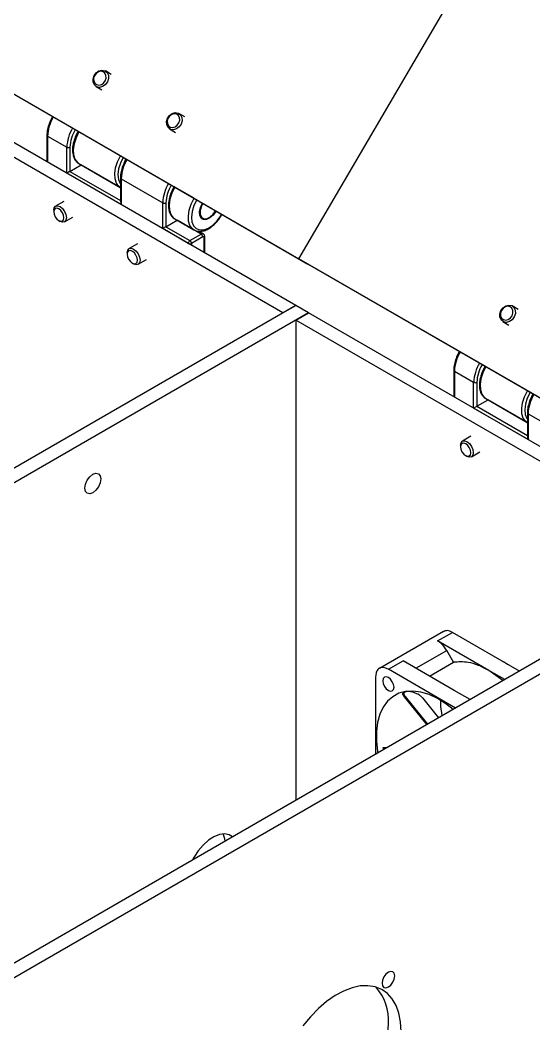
# Model space of a CAD drawing. Header units: millimetres. Extents: x 1 to 1184, y 0 to 836.
# Drawn here: x 327.4 to 384.2, y 589.5 to 700.4 of the extents above; entities that cross this region are included whole.
import ezdxf

# ---------------------------------------------------------------- set-up
doc = ezdxf.new("R2010")
doc.units = ezdxf.units.MM

msp = doc.modelspace()

# ---------------------------------------------------------------- linework, layer by layer
at = {"color": 7, "linetype": 'Continuous', "lineweight": 25}
for p, q in [((358.23, 674.06), (421.41, 781.92)), ((317.93, 697.33), (358.23, 674.06)), ((318.92, 696.74), (359.22, 673.47)), ((337.48, 694.41), (336.84, 694.8)), ((335.81, 693.09), (336.45, 692.7)), ((356.46, 668.08), (318.28, 690.13)), ((357.88, 668.9), (319.69, 690.94)), ((345.62, 689.72), (344.97, 690.11)), ((333.82, 688.13), (333.82, 688.13)), ((338.51, 685.42), (333.91, 688.08)), ((343.94, 688.39), (344.58, 688.01)), ((330.38, 687.69), (330.38, 684.78)), ((330.45, 687.59), (332.57, 686.37)), ((332.57, 683.51), (332.57, 686.37)), ((332.92, 686.37), (332.92, 683.71)), ((332.92, 683.71), (334.16, 684.43)), ((333.9, 684.59), (338.49, 681.93)), ((338.58, 680.04), (332.57, 683.51)), ((338.51, 683), (338.51, 680.29)), ((338.58, 682.9), (338.58, 680.04)), ((338.58, 682.9), (343.18, 680.24)), ((344.43, 682.01), (344.43, 682.01)), ((346.64, 680.73), (344.52, 681.95)), ((332.25, 680.39), (331.33, 679.86)), ((343.18, 677.39), (343.18, 680.24)), ((343.53, 680.24), (343.53, 677.59)), ((331.12, 679.41), (331.12, 679.24)), ((331.69, 678.26), (331.83, 678.18)), ((332.33, 678.13), (333.25, 678.66)), ((343.53, 677.59), (344.77, 678.3)), ((344.5, 678.46), (346.63, 677.24)), ((347.42, 676.77), (344.77, 678.3)), ((348.23, 678.55), (348.3, 678.59)), ((346, 675.75), (343.18, 677.39)), ((343.53, 677.59), (346.18, 676.06)), ((346.18, 676.06), (347.42, 676.77)), ((347.67, 676.8), (347.15, 677.1)), ((340.38, 675.7), (339.46, 675.17)), ((347.6, 676.47), (346.36, 675.75)), ((347.85, 674.69), (347.85, 676.47)), ((339.25, 674.71), (339.25, 674.55)), ((339.82, 673.57), (339.96, 673.49)), ((340.46, 673.44), (341.38, 673.97)), ((358.23, 674.06), (359.22, 673.47)), ((406.31, 646.31), (358.23, 674.06)), ((407.3, 645.71), (359.22, 673.47)), ((357.88, 668.9), (269.49, 617.87)), ((356.46, 668.08), (357.88, 668.9)), ((359.29, 668.08), (357.88, 668.9)), ((359.29, 668.08), (270.9, 617.06)), ((357.88, 667.27), (359.29, 668.08)), ((405.25, 641.55), (359.29, 668.08)), ((382.46, 668.45), (381.82, 668.83)), ((403.84, 640.73), (357.88, 667.27)), ((357.88, 667.27), (357.88, 614.2)), ((380.79, 667.12), (381.43, 666.73)), ((375.36, 661.73), (375.36, 658.81)), ((375.43, 661.62), (377.55, 660.4)), ((378.8, 662.16), (378.8, 662.16)), ((383.49, 659.46), (378.89, 662.11)), ((377.55, 657.54), (377.55, 660.4)), ((377.9, 660.4), (377.9, 657.75)), ((377.9, 657.75), (379.14, 658.46)), ((378.88, 658.62), (383.47, 655.97)), ((383.56, 654.07), (377.55, 657.54)), ((383.49, 657.03), (383.49, 654.32)), ((383.56, 656.93), (383.56, 654.07)), ((383.56, 656.93), (388.16, 654.28)), ((376.1, 653.44), (376.1, 653.28)), ((377.23, 654.43), (376.31, 653.9)), ((376.67, 652.3), (376.81, 652.21)), ((377.31, 652.17), (378.23, 652.7)), ((405.25, 641.55), (316.86, 590.52)), ((406.67, 640.73), (318.28, 589.71)), ((374.2, 632.87), (367.13, 628.79)), ((373.57, 631.83), (375.2, 632.77)), ((382.62, 628.49), (375.2, 632.77)), ((379.23, 628.56), (373.57, 631.83)), ((375.33, 629.46), (374.57, 630.76)), ((368.13, 628.69), (369.74, 629.62)), ((375.4, 626.35), (369.74, 629.62)), ((372.67, 627.93), (375.33, 629.46)), ((381.31, 629.22), (380.86, 629.5)), ((366.71, 627.87), (366.71, 619.3)), ((375.55, 624.4), (368.13, 628.69)), ((380.79, 627.43), (379.23, 628.56)), ((380.99, 627.54), (379.23, 628.56)), ((369.91, 626.14), (369.77, 626.06)), ((369.88, 625.65), (372.36, 622.56)), ((369.98, 625.69), (372.45, 622.62)), ((377.17, 625.34), (375.4, 626.35)), ((371.89, 625.53), (373.67, 623.32)), ((367.58, 620.04), (368.07, 620.08)), ((367.6, 619.87), (367.71, 619.88))]:
    msp.add_line(p, q, dxfattribs=at)
at = {"color": 8, "linetype": 'Continuous', "lineweight": 25}
for p, q in [((330.45, 687.59), (330.45, 684.73)), ((338.51, 681.92), (334.16, 684.43)), ((338.81, 685.25), (338.81, 685.25)), ((332.92, 683.71), (338.51, 680.49)), ((346.94, 680.56), (346.94, 680.55)), ((346.36, 675.75), (346.36, 675.55)), ((347.77, 674.73), (347.77, 676.37)), ((375.43, 661.62), (375.43, 658.77)), ((383.79, 659.28), (383.79, 659.28)), ((383.49, 655.95), (379.14, 658.46)), ((377.9, 657.75), (383.49, 654.52)), ((371.17, 628.8), (374.57, 630.76))]:
    msp.add_line(p, q, dxfattribs=at)
at = {"color": 7, "linetype": 'Continuous', "lineweight": 25, "flags": 128}
for points in [[(336.52, 693.07), (336.19, 692.99), (335.87, 693.06), (335.62, 693.26), (335.48, 693.56), (335.47, 693.93), (335.59, 694.29), (335.82, 694.61), (336.13, 694.82), (336.46, 694.9), (336.78, 694.83), (337.03, 694.63), (337.17, 694.32), (337.18, 693.96), (337.06, 693.59), (336.83, 693.28), (336.52, 693.07)], [(336.39, 693.3), (336.63, 693.47), (336.82, 693.72), (336.91, 694.02), (336.9, 694.31), (336.79, 694.55), (336.59, 694.71), (336.34, 694.77), (336.07, 694.7), (335.82, 694.53), (335.63, 694.28), (335.54, 693.99), (335.55, 693.7), (335.66, 693.45), (335.86, 693.29), (336.11, 693.24), (336.39, 693.3)], [(343.59, 689.2), (343.7, 689.57), (343.92, 689.89), (344.23, 690.11), (344.56, 690.2), (344.89, 690.15), (345.14, 689.96), (345.29, 689.66), (345.32, 689.3), (345.21, 688.93), (344.99, 688.61), (344.69, 688.39), (344.35, 688.3), (344.03, 688.35), (343.77, 688.54), (343.62, 688.84), (343.59, 689.2)], [(343.67, 689.27), (343.69, 688.98), (343.81, 688.74), (344.01, 688.59), (344.27, 688.55), (344.54, 688.62), (344.78, 688.8), (344.96, 689.06), (345.05, 689.35), (345.03, 689.64), (344.91, 689.88), (344.7, 690.03), (344.44, 690.07), (344.17, 690), (343.93, 689.82), (343.75, 689.56), (343.67, 689.27)], [(349.07, 679.33), (349.04, 679.29), (348.74, 678.87), (348.38, 678.56), (348.02, 678.39), (347.68, 678.38), (347.43, 678.54), (347.28, 678.84), (347.25, 679.24), (347.35, 679.71), (347.56, 680.18), (347.56, 680.18)], [(347.62, 680.17), (347.46, 679.85), (347.33, 679.38), (347.33, 678.96), (347.46, 678.65), (347.71, 678.48), (348.03, 678.48), (348.39, 678.65), (348.74, 678.96), (349.02, 679.36)], [(331.12, 679.41), (331.12, 679.41), (331.18, 679.69), (331.33, 679.87), (331.56, 679.91)], [(331.47, 679.64), (331.29, 679.61), (331.16, 679.47), (331.12, 679.25), (331.16, 678.97), (331.28, 678.69), (331.47, 678.44), (331.68, 678.27), (331.9, 678.19), (332.08, 678.22), (332.21, 678.36), (332.25, 678.59), (332.21, 678.86), (332.09, 679.14), (331.91, 679.39), (331.69, 679.57), (331.47, 679.64)], [(331.56, 679.91), (331.83, 679.81), (332.1, 679.59), (332.33, 679.28), (332.48, 678.93), (332.53, 678.58), (332.48, 678.3), (332.32, 678.13), (332.09, 678.09), (331.83, 678.18)], [(339.25, 674.71), (339.25, 674.72), (339.31, 675), (339.46, 675.17), (339.69, 675.21), (339.96, 675.12), (340.23, 674.9), (340.46, 674.59), (340.61, 674.23), (340.67, 673.89), (340.61, 673.61), (340.61, 673.61)], [(340.34, 673.67), (340.38, 673.89), (340.34, 674.16), (340.22, 674.45), (340.04, 674.7), (339.82, 674.87), (339.6, 674.95), (339.42, 674.92), (339.3, 674.78), (339.25, 674.55), (339.29, 674.28), (339.41, 674), (339.6, 673.75), (339.81, 673.57), (340.03, 673.49), (340.21, 673.53), (340.34, 673.67)], [(340.61, 673.61), (340.45, 673.44), (340.22, 673.39), (339.96, 673.49)], [(381.5, 667.1), (381.17, 667.02), (380.85, 667.09), (380.6, 667.29), (380.46, 667.6), (380.45, 667.96), (380.57, 668.33), (380.8, 668.64), (381.11, 668.85), (381.44, 668.93), (381.76, 668.87), (382.01, 668.66), (382.15, 668.36), (382.16, 667.99), (382.04, 667.63), (381.81, 667.31), (381.5, 667.1)], [(381.37, 667.34), (381.61, 667.51), (381.8, 667.76), (381.89, 668.05), (381.88, 668.34), (381.77, 668.59), (381.57, 668.75), (381.32, 668.8), (381.05, 668.74), (380.8, 668.57), (380.62, 668.32), (380.52, 668.02), (380.53, 667.73), (380.64, 667.49), (380.84, 667.33), (381.09, 667.27), (381.37, 667.34)], [(376.1, 653.44), (376.1, 653.44), (376.16, 653.72), (376.31, 653.9), (376.54, 653.94)], [(376.45, 653.68), (376.27, 653.64), (376.14, 653.5), (376.1, 653.28), (376.14, 653.01), (376.26, 652.72), (376.45, 652.47), (376.66, 652.3), (376.88, 652.22), (377.06, 652.26), (377.19, 652.39), (377.23, 652.62), (377.19, 652.89), (377.07, 653.18), (376.89, 653.42), (376.67, 653.6), (376.45, 653.68)], [(376.54, 653.94), (376.81, 653.85), (377.08, 653.63), (377.31, 653.31), (377.46, 652.96), (377.51, 652.62), (377.46, 652.34), (377.3, 652.16), (377.07, 652.12), (376.81, 652.21)], [(334.56, 648.71), (334.63, 649.14), (334.82, 649.58), (335.11, 649.96), (335.45, 650.24), (335.79, 650.35), (336.07, 650.3), (336.26, 650.08), (336.33, 649.73), (336.26, 649.3), (336.07, 648.86), (335.79, 648.47), (335.45, 648.2), (335.11, 648.08), (334.82, 648.13), (334.63, 648.35), (334.56, 648.71)], [(368.75, 626.7), (368.7, 627), (368.56, 627.31), (368.36, 627.58), (368.13, 627.77), (367.89, 627.85), (367.69, 627.81), (367.56, 627.66), (367.51, 627.41), (367.56, 627.11), (367.69, 626.8), (367.89, 626.53), (368.13, 626.34), (368.36, 626.26), (368.56, 626.3), (368.7, 626.45), (368.75, 626.7)], [(375.3, 624.26), (374.48, 624.88), (373.55, 625.46), (372.62, 625.89), (371.71, 626.16), (370.84, 626.28), (370.02, 626.23), (369.27, 626.03), (368.6, 625.66), (368.02, 625.15), (367.55, 624.5), (367.18, 623.72), (366.93, 622.82), (366.81, 621.82), (366.81, 620.74), (366.93, 619.6), (366.96, 619.45)], [(350.89, 610.17), (350.51, 610.39), (350.01, 610.49), (349.44, 610.43), (348.84, 610.19), (348.23, 609.8), (347.64, 609.27), (347.1, 608.63), (346.63, 607.9), (346.48, 607.62)], [(350.07, 609.7), (350.03, 609.96), (349.85, 610.49)], [(368.84, 594.81), (368.78, 595.09), (368.63, 595.26), (368.4, 595.31), (368.13, 595.22), (367.86, 595), (367.63, 594.69), (367.48, 594.33), (367.42, 593.99), (367.48, 593.71), (367.63, 593.53), (367.86, 593.49), (368.13, 593.58), (368.4, 593.8), (368.63, 594.11), (368.78, 594.46), (368.84, 594.81)], [(369.54, 588.68), (369.48, 589.73), (369.29, 590.7), (368.98, 591.55), (368.56, 592.27), (368.02, 592.86), (367.39, 593.31), (366.67, 593.6), (365.87, 593.72), (365.01, 593.69), (364.11, 593.49), (363.18, 593.13), (362.24, 592.63), (361.3, 591.97), (360.38, 591.19), (359.5, 590.29), (358.67, 589.29)], [(356.82, 576.44), (357.25, 576.34), (358.08, 576.29), (358.96, 576.41), (359.88, 576.69), (360.82, 577.12), (361.77, 577.7), (362.7, 578.42), (363.6, 579.26), (364.46, 580.22), (365.25, 581.26), (365.97, 582.39), (366.61, 583.56), (367.14, 584.77), (367.57, 585.99), (367.88, 587.2), (368.07, 588.37), (368.13, 589.5)]]:
    msp.add_lwpolyline(points, dxfattribs=at)
at = {"color": 8, "linetype": 'Continuous', "lineweight": 25, "flags": 128}
for points in [[(333.91, 688.08), (333.59, 687.42), (333.38, 686.76), (333.28, 686.11), (333.31, 685.54), (333.47, 685.06), (333.74, 684.7), (333.9, 684.59)], [(338.52, 681.92), (338.33, 682.05), (338.06, 682.4), (337.91, 682.88), (337.88, 683.46), (337.97, 684.1), (338.19, 684.77), (338.51, 685.42)], [(338.81, 685.25), (338.5, 684.61), (338.3, 683.97), (338.23, 683.35), (338.28, 682.81), (338.46, 682.37), (338.51, 682.31)], [(344.52, 681.95), (344.2, 681.3), (343.98, 680.63), (343.89, 679.99), (343.92, 679.41), (344.07, 678.93), (344.34, 678.58), (344.5, 678.46)], [(346.65, 677.22), (346.46, 677.35), (346.19, 677.71), (346.04, 678.19), (346.01, 678.77), (346.1, 679.41), (346.32, 680.08), (346.64, 680.73)], [(346.94, 680.55), (346.63, 679.92), (346.43, 679.28), (346.36, 678.66), (346.41, 678.12), (346.59, 677.68), (346.88, 677.38), (347.27, 677.23), (347.72, 677.26), (348.22, 677.44), (348.72, 677.78), (349.19, 678.24), (349.6, 678.81), (349.69, 678.97)], [(378.89, 662.11), (378.57, 661.46), (378.36, 660.79), (378.26, 660.15), (378.29, 659.57), (378.45, 659.09), (378.72, 658.73), (378.88, 658.62)], [(383.5, 655.95), (383.31, 656.08), (383.04, 656.44), (382.89, 656.92), (382.86, 657.49), (382.95, 658.14), (383.17, 658.8), (383.49, 659.46)], [(383.79, 659.28), (383.48, 658.65), (383.28, 658), (383.21, 657.39), (383.26, 656.84), (383.44, 656.41), (383.49, 656.34)]]:
    msp.add_lwpolyline(points, dxfattribs=at)
at = {"color": 8, "linetype": 'Continuous', "lineweight": 25}
for centre, radius, start, end in [((334.87, 687.41), 4.43, 148.788, 177.7142), ((337, 686.19), 4.43, 148.788, 177.7142), ((337, 686.2), 4.08, 148.8311, 177.6347), ((332.95, 686.47), 1.88, 59.0163, 62.2422), ((330.49, 687.7), 0.12, 184.0427, 247.2623), ((343.01, 682.72), 4.43, 148.788, 177.7142), ((338.63, 683.01), 0.12, 184.0427, 247.2623), ((347.6, 680.07), 4.43, 148.788, 177.7142), ((347.61, 680.08), 4.08, 148.8311, 177.6347), ((343.55, 680.35), 1.88, 59.0163, 62.2422), ((347.57, 676.57), 0.252, 66.0971, 125.5823), ((347.73, 676.48), 0.12, 292.7365, 355.9693), ((379.85, 661.45), 4.43, 148.788, 177.7142), ((381.98, 660.22), 4.43, 148.788, 177.7142), ((381.98, 660.23), 4.08, 148.8311, 177.6347), ((375.47, 661.74), 0.12, 184.0427, 247.2623), ((377.93, 660.5), 1.88, 59.0163, 62.2422), ((387.99, 656.75), 4.43, 148.788, 177.7142), ((383.61, 657.04), 0.12, 184.0427, 247.2623)]:
    msp.add_arc(centre, radius, start, end, dxfattribs=at)
at = {"color": 7, "linetype": 'Continuous', "lineweight": 25}
for centre, radius, start, end in [((332.75, 686.71), 0.384, 242.6097, 297.3903), ((327.46, 666.29), 22.09, 59.1011, 60.0047), ((343.35, 680.58), 0.384, 242.6097, 297.3903), ((335.6, 661.59), 22.09, 59.1011, 60.0047), ((347.78, 679.2), 0.788, 250.2704, 304.6259), ((347.21, 676.45), 0.384, 2.6055, 57.3945), ((346.39, 675.74), 0.384, 122.6055, 177.3945), ((346.18, 676.09), 0.384, 242.6097, 297.3903), ((345.97, 675.74), 0.384, 2.6055, 57.3945), ((347.66, 676.38), 0.109, 350.786, 129.2033), ((377.73, 660.74), 0.384, 242.6097, 297.3903), ((372.45, 640.32), 22.09, 59.1011, 60.0047), ((362.66, 589.89), 5.49, 355.9143, 42.3024)]:
    msp.add_arc(centre, radius, start, end, dxfattribs=at)
for centre, major_axis, ratio, end_param in [((332.75, 683.61), (0.25, 0.144), 0.00007, 2.356154), ((338.76, 680.14), (-0.177, 0.306), 0.577335, 1.570756), ((343.35, 677.49), (0.25, 0.144), 0.00007, 2.356154), ((377.73, 657.64), (0.25, 0.144), 0.00007, 2.356154), ((383.74, 654.17), (-0.177, 0.306), 0.577335, 1.570756)]:
    msp.add_ellipse(centre, major_axis=major_axis, ratio=ratio, start_param=0.785358, end_param=end_param, dxfattribs=at)
for points, knots in [([(331, 689.77), (331, 689.77), (330.87, 689.58), (330.68, 689.15), (330.46, 688.52), (330.38, 688.03), (330.38, 687.76), (330.38, 687.69)], [0, 0, 0, 0, 0.0023404, 0.2983461, 0.5949275, 0.892817, 1, 1, 1, 1]), ([(333.82, 688.13), (333.76, 688.02), (333.6, 687.72), (333.42, 687.33), (333.36, 687.05), (333.35, 686.99)], [0, 0, 0, 0, 0.285909, 0.828688, 1, 1, 1, 1]), ([(333.35, 686.99), (333.31, 686.84), (333.21, 686.49), (333.19, 685.95), (333.27, 685.4), (333.48, 684.95), (333.71, 684.68), (333.88, 684.61), (333.9, 684.6)], [0, 0, 0, 0, 0.140278, 0.346034, 0.553366, 0.760508, 0.961694, 1, 1, 1, 1]), ([(339.13, 685.08), (339.13, 685.08), (339, 684.89), (338.81, 684.46), (338.6, 683.83), (338.51, 683.34), (338.51, 683.07), (338.51, 683)], [0, 0, 0, 0, 0.00234, 0.298346, 0.594927, 0.892817, 1, 1, 1, 1]), ([(344.43, 682.01), (344.37, 681.9), (344.2, 681.6), (344.03, 681.2), (343.97, 680.93), (343.95, 680.86)], [0, 0, 0, 0, 0.285909, 0.828688, 1, 1, 1, 1]), ([(343.95, 680.86), (343.92, 680.72), (343.82, 680.36), (343.79, 679.82), (343.87, 679.27), (344.09, 678.83), (344.31, 678.55), (344.48, 678.49), (344.51, 678.47)], [0, 0, 0, 0, 0.140278, 0.346034, 0.553366, 0.760508, 0.961694, 1, 1, 1, 1]), ([(346.66, 677.24), (346.76, 677.19), (346.98, 677.07), (347.39, 677.06), (347.87, 677.17), (348.37, 677.42), (348.86, 677.8), (349.3, 678.29), (349.6, 678.69), (349.72, 678.92), (349.73, 678.95)], [0, 0, 0, 0, 0.101547, 0.240578, 0.382707, 0.530069, 0.680061, 0.830112, 0.979838, 1, 1, 1, 1]), ([(347.85, 676.47), (347.84, 676.52), (347.83, 676.63), (347.75, 676.74), (347.69, 676.78), (347.66, 676.79)], [0, 0, 0, 0, 0.435865, 0.773164, 1, 1, 1, 1]), ([(375.98, 663.81), (375.98, 663.81), (375.85, 663.62), (375.66, 663.19), (375.44, 662.56), (375.36, 662.06), (375.36, 661.8), (375.36, 661.73)], [0, 0, 0, 0, 0.00234, 0.298346, 0.594927, 0.892817, 1, 1, 1, 1]), ([(378.8, 662.16), (378.74, 662.06), (378.58, 661.75), (378.4, 661.36), (378.34, 661.09), (378.33, 661.02)], [0, 0, 0, 0, 0.285909, 0.828688, 1, 1, 1, 1]), ([(378.33, 661.02), (378.29, 660.88), (378.19, 660.52), (378.17, 659.98), (378.25, 659.43), (378.46, 658.98), (378.69, 658.71), (378.86, 658.64), (378.88, 658.63)], [0, 0, 0, 0, 0.140278, 0.346034, 0.553366, 0.760508, 0.961694, 1, 1, 1, 1]), ([(384.11, 659.11), (384.11, 659.11), (383.98, 658.92), (383.79, 658.49), (383.58, 657.86), (383.49, 657.37), (383.49, 657.1), (383.49, 657.03)], [0, 0, 0, 0, 0.00234, 0.298346, 0.594927, 0.892817, 1, 1, 1, 1]), ([(375.2, 632.77), (375, 632.86), (374.62, 633.04), (374.34, 632.9), (374.22, 632.84)], [0, 0, 0, 0, 0.5407711, 1, 1, 1, 1]), ([(374.57, 630.76), (374.41, 631.01), (374.11, 631.46), (373.73, 631.72), (373.57, 631.83)], [0, 0, 0, 0, 0.56, 1, 1, 1, 1]), ([(379.23, 628.56), (378.84, 628.76), (378.07, 629.16), (376.73, 629.56), (375.86, 629.5), (375.33, 629.46)], [0, 0, 0, 0, 0.278935, 0.560826, 1, 1, 1, 1]), ([(368.13, 628.69), (367.93, 628.77), (367.51, 628.95), (367.04, 628.79), (366.76, 628.4), (366.73, 628.04), (366.71, 627.87)], [0, 0, 0, 0, 0.2702613, 0.5624294, 0.7897364, 1, 1, 1, 1]), ([(369.88, 625.65), (369.86, 625.67), (369.82, 625.72), (369.76, 625.82), (369.71, 625.94), (369.71, 626.01), (369.73, 626.04), (369.74, 626.04)], [0, 0, 0, 0, 0.085281, 0.208726, 0.438799, 0.866122, 1, 1, 1, 1]), ([(369.74, 626.04), (369.75, 626.05), (369.79, 626.07), (369.82, 626.09), (369.83, 626.09)], [0, 0, 0, 0, 0.56, 1, 1, 1, 1]), ([(369.83, 626.09), (369.83, 626.08), (369.8, 626.05), (369.82, 625.96), (369.88, 625.84), (369.93, 625.76), (369.97, 625.7), (369.98, 625.69)], [0, 0, 0, 0, 0.254697, 0.63647, 0.780992, 0.92677, 1, 1, 1, 1]), ([(371.37, 625.95), (370.99, 626.09), (370.32, 626.33), (369.98, 626.17), (369.83, 626.09)], [0, 0, 0, 0, 0.562332, 1, 1, 1, 1]), ([(369.98, 625.69), (369.96, 625.68), (369.93, 625.67), (369.89, 625.65), (369.88, 625.65)], [0, 0, 0, 0, 0.56, 1, 1, 1, 1]), ([(371.89, 625.53), (371.87, 625.55), (371.83, 625.6), (371.74, 625.69), (371.61, 625.8), (371.48, 625.9), (371.4, 625.94), (371.37, 625.95)], [0, 0, 0, 0, 0.080263, 0.188652, 0.3818, 0.752407, 1, 1, 1, 1]), ([(373.89, 625.23), (373.88, 625.14), (373.85, 624.63), (373.96, 624.03), (374.05, 623.54)], [0, 0, 0, 0, 0.16724, 1, 1, 1, 1]), ([(367.52, 619.99), (367.52, 620), (367.52, 620.01), (367.53, 620.03), (367.57, 620.04), (367.58, 620.04)], [0, 0, 0, 0, 0.058882, 0.685316, 1, 1, 1, 1]), ([(367.53, 619.99), (367.53, 619.95), (367.53, 619.89), (367.54, 619.83), (367.55, 619.82)], [0, 0, 0, 0, 0.799387, 1, 1, 1, 1]), ([(367.6, 619.87), (367.59, 619.87), (367.55, 619.86), (367.54, 619.84), (367.55, 619.82), (367.55, 619.82)], [0, 0, 0, 0, 0.36493, 0.89317, 1, 1, 1, 1]), ([(367.58, 620.04), (367.58, 620.01), (367.59, 619.95), (367.6, 619.89), (367.6, 619.87)], [0, 0, 0, 0, 0.56, 1, 1, 1, 1])]:
    msp.add_open_spline(points, degree=3, knots=knots, dxfattribs=at)

doc.saveas('drawing.dxf')
